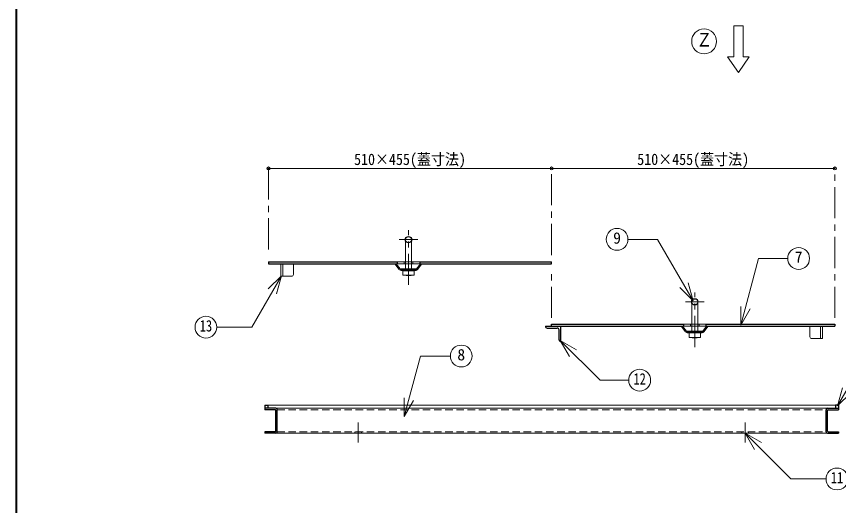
# Model space of a CAD drawing. Units: millimetres at full size, sheet at 1:10; details may follow other scales. Extents: x -2096 to 1954, y -1408 to 1402.
# Drawn here: x -2096 to -775, y -175 to 611 of the extents above; entities that cross this region are included whole.
import ezdxf
from ezdxf.enums import TextEntityAlignment as Align

# ---------------------------------------------------------------- set-up
doc = ezdxf.new("R2010")
doc.units = ezdxf.units.MM
doc.header["$LTSCALE"] = 10
doc.header["$PDMODE"] = 32
doc.header["$PDSIZE"] = 5
doc.linetypes.add('CHAIN1', pattern=[8, 5, -1, 1, -1])
doc.linetypes.add('DASHED1', pattern=[1.8, 1.2, -0.6])
doc.layers.add('0-0_ﾚｲﾔ1', color=4, linetype='Continuous', lineweight=9)
doc.styles.add('ＭＳ ゴシック', font='')
doc.styles.get('ＭＳ ゴシック').set_extended_font_data('MS Gothic')

msp = doc.modelspace()

# ---------------------------------------------------------------- linework, layer by layer
at = {"layer": '0-0_ﾚｲﾔ1', "color": 1, "lineweight": 40}
msp.add_line((-2095.57, -1408.49), (-2095.57, 1401.51), dxfattribs=at)
at = {"layer": '0-0_ﾚｲﾔ1', "color": 7, "lineweight": 18}
for p, q in [((-943.07, 595.51), (-928.07, 595.51)), ((-943.07, 595.51), (-943.07, 545.51)), ((-935.57, 520.51), (-953.07, 545.51)), ((-953.07, 545.51), (-943.07, 545.51)), ((-935.57, 520.51), (-918.07, 545.51)), ((-1470.57, 252.31), (-1470.57, 204.81)), ((-1460.57, 252.31), (-1460.57, 204.81)), ((-1065.29, 252.67), (-1112.95, 252.67)), ((-1008.33, 154.03), (-1065.29, 252.67)), ((-1670.57, 213.31), (-1670.57, 193.31)), ((-1667.57, 213.31), (-1667.57, 193.31)), ((-1472.57, 216.51), (-1483.57, 216.51)), ((-1483.57, 213.31), (-1472.57, 213.31)), ((-1472.57, 216.51), (-1472.57, 213.31)), ((-1447.57, 216.51), (-1458.57, 216.51)), ((-1458.57, 216.51), (-1458.57, 213.31)), ((-1447.57, 213.31), (-1458.57, 213.31)), ((-1469.57, 202.81), (-1474.57, 202.31)), ((-1474.57, 202.31), (-1456.57, 202.31)), ((-1474.57, 195.31), (-1474.57, 202.31)), ((-1470.57, 203.31), (-1470.57, 202.71)), ((-1465.57, 202.31), (-1465.57, 195.31)), ((-1456.57, 202.31), (-1461.57, 202.81)), ((-1460.57, 203.31), (-1460.57, 202.71)), ((-1456.57, 195.31), (-1456.57, 202.31)), ((-1669.89, 194.16), (-1717.5, 111.69)), ((-1669.89, 194.16), (-1691.1, 172.95)), ((-1669.89, 194.16), (-1677.65, 165.18)), ((-1670.57, 193.31), (-1667.57, 193.31)), ((-1474.57, 195.31), (-1456.57, 195.31)), ((-1474.57, 195.31), (-1469.57, 194.81)), ((-1469.57, 194.81), (-1465.57, 195.31)), ((-1469.57, 194.81), (-1461.57, 194.81)), ((-1465.57, 195.31), (-1461.57, 194.81)), ((-1461.57, 194.81), (-1456.57, 195.31)), ((-1008.33, 154.03), (-1029.55, 175.24)), ((-1008.33, 154.03), (-1016.1, 183.01)), ((-1010.57, 152.31), (-1010.57, 104.81)), ((-1000.57, 152.31), (-1000.57, 104.81)), ((-931.69, 114.88), (-931.69, 144.88)), ((-931.69, 114.88), (-916.69, 140.86)), ((-1717.5, 111.69), (-1773.57, 111.69)), ((-1012.57, 116.51), (-1023.57, 116.51)), ((-1023.57, 113.31), (-1012.57, 113.31)), ((-1012.57, 116.51), (-1012.57, 113.31)), ((-987.57, 116.51), (-998.57, 116.51)), ((-998.57, 116.51), (-998.57, 113.31)), ((-987.57, 113.31), (-998.57, 113.31)), ((-803.57, 113.31), (-803.57, 93.31)), ((-800.57, 113.31), (-800.57, 93.31)), ((-1009.57, 102.81), (-1014.57, 102.31)), ((-1014.57, 102.31), (-996.57, 102.31)), ((-1014.57, 95.31), (-1014.57, 102.31)), ((-1014.57, 95.31), (-996.57, 95.31)), ((-1014.57, 95.31), (-1009.57, 94.81)), ((-1010.57, 103.31), (-1010.57, 102.71)), ((-1009.57, 94.81), (-1005.57, 95.31)), ((-1009.57, 94.81), (-1001.57, 94.81)), ((-1005.57, 102.31), (-1005.57, 95.31)), ((-1005.57, 95.31), (-1001.57, 94.81)), ((-996.57, 102.31), (-1001.57, 102.81)), ((-1001.57, 94.81), (-996.57, 95.31)), ((-1000.57, 103.31), (-1000.57, 102.71)), ((-996.57, 95.31), (-996.57, 102.31)), ((-800.57, 93.31), (-803.57, 93.31)), ((-1221.76, 90.48), (-1195.78, 75.48)), ((-1221.76, 90.48), (-1206.76, 64.5)), ((-776.03, -14.87), (-768.27, 14.11)), ((-776.03, -14.87), (-754.82, 6.35)), ((-1472.45, -31.81), (-1472.45, -1.81)), ((-1472.45, -31.81), (-1457.45, -5.83)), ((-1676.57, -18.49), (-794.57, -18.49)), ((-1676.57, -20.79), (-1676.57, -18.49)), ((-794.57, -20.79), (-794.57, -18.49)), ((-1676.57, -58.49), (-1676.57, -56.19)), ((-1676.57, -58.49), (-794.57, -58.49)), ((-924.57, -58.49), (-898.59, -73.49)), ((-924.57, -58.49), (-909.57, -84.47)), ((-924.57, -58.49), (-851.02, -132.04)), ((-794.57, -58.49), (-794.57, -56.19)), ((-851.02, -132.04), (-794.57, -132.04))]:
    msp.add_line(p, q, dxfattribs=at)
at = {"layer": '0-0_ﾚｲﾔ1', "linetype": 'CHAIN1'}
for p, q in [((-1690.57, 366.51), (-1690.57, 227.31)), ((-1235.57, 227.31), (-1235.57, 366.51)), ((-780.57, 126.51), (-780.57, 366.51)), ((-1465.57, 179.43), (-1465.57, 267.31)), ((-1480.57, 252.31), (-1450.57, 252.31)), ((-1235.57, 126.51), (-1235.57, 203.31)), ((-1005.57, 79.81), (-1005.57, 167.31)), ((-1020.57, 152.31), (-990.57, 152.31)), ((-1546.57, -41.19), (-1546.57, -73.49)), ((-924.57, -73.49), (-924.57, -41.19))]:
    msp.add_line(p, q, dxfattribs=at)
at = {"layer": '0-0_ﾚｲﾔ1'}
for p, q in [((-1690.57, 366.51), (-1235.57, 366.51)), ((-1235.57, 366.51), (-780.57, 366.51)), ((-1650.57, 196.31), (-1650.57, 213.31)), ((-1472.57, 216.51), (-1470.57, 216.51)), ((-1470.57, 213.31), (-1472.57, 213.31)), ((-1460.57, 216.51), (-1458.57, 216.51)), ((-1458.57, 213.31), (-1460.57, 213.31)), ((-1653.57, 193.31), (-1667.57, 193.31)), ((-1012.57, 116.51), (-1010.57, 116.51)), ((-1010.57, 113.31), (-1012.57, 113.31)), ((-1000.57, 116.51), (-998.57, 116.51)), ((-998.57, 113.31), (-1000.57, 113.31)), ((-820.57, 96.31), (-820.57, 113.31)), ((-817.57, 93.31), (-803.57, 93.31)), ((-1691.57, -13.49), (-779.57, -13.49)), ((-1676.57, -18.49), (-1678.87, -18.49)), ((-794.57, -18.49), (-792.27, -18.49))]:
    msp.add_line(p, q, dxfattribs=at)
at = {"layer": '0-0_ﾚｲﾔ1', "color": 5, "lineweight": 25}
for p, q in [((-1690.57, 216.51), (-1690.57, 213.31)), ((-1690.57, 216.51), (-1483.57, 216.51)), ((-1690.57, 213.31), (-1483.57, 213.31)), ((-1479.97, 204.44), (-1487.07, 213.31)), ((-1478.8, 205.37), (-1485.15, 213.31)), ((-1483.57, 216.51), (-1483.57, 213.31)), ((-1452.34, 205.37), (-1445.99, 213.31)), ((-1451.17, 204.44), (-1444.07, 213.31)), ((-1447.57, 216.51), (-1235.57, 216.51)), ((-1235.57, 213.31), (-1235.57, 216.51)), ((-1453.51, 204.81), (-1477.63, 204.81)), ((-1477.63, 203.31), (-1453.51, 203.31)), ((-1245.57, 113.31), (-1023.57, 113.31)), ((-1242.57, 110.31), (-1226.57, 110.31)), ((-1235.57, 113.31), (-1235.57, 116.51)), ((-1235.57, 116.51), (-1023.57, 116.51)), ((-1223.57, 91.31), (-1223.57, 107.31)), ((-1220.57, 88.31), (-1220.57, 113.31)), ((-1019.97, 104.44), (-1027.07, 113.31)), ((-1018.8, 105.37), (-1025.15, 113.31)), ((-1023.57, 116.51), (-1023.57, 113.31)), ((-992.34, 105.37), (-985.99, 113.31)), ((-991.17, 104.44), (-984.07, 113.31)), ((-987.57, 116.51), (-987.57, 113.31)), ((-987.57, 116.51), (-780.57, 116.51)), ((-987.57, 113.31), (-780.57, 113.31)), ((-780.57, 116.51), (-780.57, 113.31)), ((-993.51, 104.81), (-1017.63, 104.81)), ((-1017.63, 103.31), (-993.51, 103.31)), ((-1696.57, -13.49), (-1691.57, -13.49)), ((-1696.57, -13.49), (-1696.57, -20.79)), ((-1678.87, -18.49), (-1696.57, -18.49)), ((-1680.02, -20.79), (-1696.57, -20.79)), ((-1691.57, -13.49), (-1691.57, -18.49)), ((-1678.87, -55.04), (-1678.87, -21.94)), ((-1676.57, -56.19), (-1676.57, -20.79)), ((-794.57, -56.19), (-794.57, -20.79)), ((-792.27, -18.49), (-774.57, -18.49)), ((-792.27, -55.04), (-792.27, -21.94)), ((-791.12, -20.79), (-774.57, -20.79)), ((-774.57, -13.49), (-779.57, -13.49)), ((-779.57, -13.49), (-779.57, -18.49)), ((-774.57, -13.49), (-774.57, -20.79)), ((-1696.57, -56.19), (-1696.57, -58.49)), ((-1680.02, -56.19), (-1696.57, -56.19)), ((-1678.87, -58.49), (-1696.57, -58.49)), ((-792.27, -58.49), (-774.57, -58.49)), ((-791.12, -56.19), (-774.57, -56.19)), ((-774.57, -56.19), (-774.57, -58.49))]:
    msp.add_line(p, q, dxfattribs=at)
at = {"layer": '0-0_ﾚｲﾔ1', "linetype": 'DASHED1'}
for p, q in [((-1470.57, 216.51), (-1460.57, 216.51)), ((-1460.57, 213.31), (-1470.57, 213.31)), ((-1471.57, 204.81), (-1471.57, 203.31)), ((-1470.57, 204.81), (-1470.57, 203.31)), ((-1460.57, 204.81), (-1460.57, 203.31)), ((-1459.57, 204.81), (-1459.57, 203.31)), ((-1010.57, 116.51), (-1000.57, 116.51)), ((-1000.57, 113.31), (-1010.57, 113.31)), ((-1011.57, 104.81), (-1011.57, 103.31)), ((-1010.57, 104.81), (-1010.57, 103.31)), ((-1000.57, 104.81), (-1000.57, 103.31)), ((-999.57, 104.81), (-999.57, 103.31)), ((-1676.57, -20.79), (-794.57, -20.79)), ((-1676.57, -56.19), (-794.57, -56.19)), ((-1552.07, -58.49), (-1552.07, -56.19)), ((-1541.07, -58.49), (-1541.07, -56.19)), ((-930.07, -58.49), (-930.07, -56.19)), ((-919.07, -58.49), (-919.07, -56.19))]:
    msp.add_line(p, q, dxfattribs=at)
at = {"layer": '0-0_ﾚｲﾔ1', "color": 7, "lineweight": 18}
for points in [[(-928.07, 595.51), (-928.07, 545.51), (-918.07, 545.51)], [(-931.69, 114.88), (-903, 221.98), (-856.19, 221.98)], [(-1221.76, 90.48), (-1157.78, 26.5), (-1111.65, 26.5)], [(-776.03, -14.87), (-719.7, 82.7), (-668.57, 82.7)], [(-1472.45, -31.81), (-1446.42, 65.35), (-1398.34, 65.35)]]:
    msp.add_lwpolyline(points, dxfattribs=at)
at = {"layer": '0-0_ﾚｲﾔ1', "color": 5, "lineweight": 25}
msp.add_lwpolyline([(-1447.57, 216.51), (-1447.57, 213.31), (-1235.57, 213.31)], dxfattribs=at)
at = {"layer": '0-0_ﾚｲﾔ1', "color": 7, "lineweight": 18}
for points in [[(-1465.57, 202.31), (-1469.57, 202.81), (-1461.57, 202.81)], [(-1005.57, 102.31), (-1009.57, 102.81), (-1001.57, 102.81)]]:
    msp.add_lwpolyline(points, close=True, dxfattribs=at)
for centre, radius in [((-990.57, 570.51), 20), ((-1130.45, 252.67), 17.5), ((-838.69, 221.98), 17.5), ((-1791.07, 111.69), 17.5), ((-1380.84, 65.35), 17.5), ((-1094.15, 26.5), 17.5), ((-777.07, -132.04), 17.5)]:
    msp.add_circle(centre, radius, dxfattribs=at)
at = {"layer": '0-0_ﾚｲﾔ1', "color": 5, "lineweight": 25}
for centre in [(-1465.57, 252.31), (-1005.57, 152.31)]:
    msp.add_circle(centre, 5, dxfattribs=at)
for centre, radius, start, end in [((-1477.63, 206.31), 3, 218.65981, 270), ((-1477.63, 206.31), 1.5, 218.65981, 270), ((-1453.51, 206.31), 1.5, 270, 321.34019), ((-1453.51, 206.31), 3, 270, 321.34019), ((-1242.57, 113.31), 3, 180, 270), ((-1226.57, 107.31), 3, 0, 90), ((-1017.63, 106.31), 3, 218.65981, 270), ((-1017.63, 106.31), 1.5, 218.65981, 270), ((-993.51, 106.31), 1.5, 270, 321.34019), ((-993.51, 106.31), 3, 270, 321.34019), ((-1220.57, 91.31), 3, 180, 270), ((-1680.02, -21.94), 1.15, 0, 90), ((-1678.87, -20.79), 2.3, 0, 90), ((-792.27, -20.79), 2.3, 90, 180), ((-791.12, -21.94), 1.15, 90, 180), ((-1680.02, -55.04), 1.15, 270, 0), ((-1678.87, -56.19), 2.3, 270, 0), ((-792.27, -56.19), 2.3, 180, 270), ((-791.12, -55.04), 1.15, 180, 270)]:
    msp.add_arc(centre, radius, start, end, dxfattribs=at)
at = {"layer": '0-0_ﾚｲﾔ1'}
for centre, start, end in [((-1653.57, 196.31), 270, 0), ((-817.57, 96.31), 180, 270)]:
    msp.add_arc(centre, 3, start, end, dxfattribs=at)
at = {"layer": '0-0_ﾚｲﾔ1', "color": 1}
for p in [(-1690.57, 366.51), (-1235.57, 366.51), (-780.57, 366.51)]:
    msp.add_point(p, dxfattribs=at)

# ---------------------------------------------------------------- texts
at = {"layer": '0-0_ﾚｲﾔ1', "color": 7, "style": 'ＭＳ ゴシック'}
for s, height, width, p in [('Ｚ', 21.99, 0.85, (-1003.07, 555.51)), ('510×455(蓋寸法)', 18.33, 0.9, (-1553.07, 366.51)), ('510×455(蓋寸法)', 18.33, 0.9, (-1098.07, 366.51)), ('13', 18.33, 0.8, (-1801.07, 99.19)), ('12', 18.33, 0.8, (-1104.15, 14)), ('11', 18.33, 0.8, (-787.07, -144.54))]:
    msp.add_text(s, height=height, dxfattribs=dict(at, width=width)).set_placement(p, align=Align.BOTTOM_LEFT)
for s, p in [('9', (-1136.7, 240.17)), ('7', (-844.94, 209.48)), ('8', (-1387.09, 52.85))]:
    msp.add_text(s, height=18.33, dxfattribs=at).set_placement(p, align=Align.BOTTOM_LEFT)

doc.saveas('drawing.dxf')
